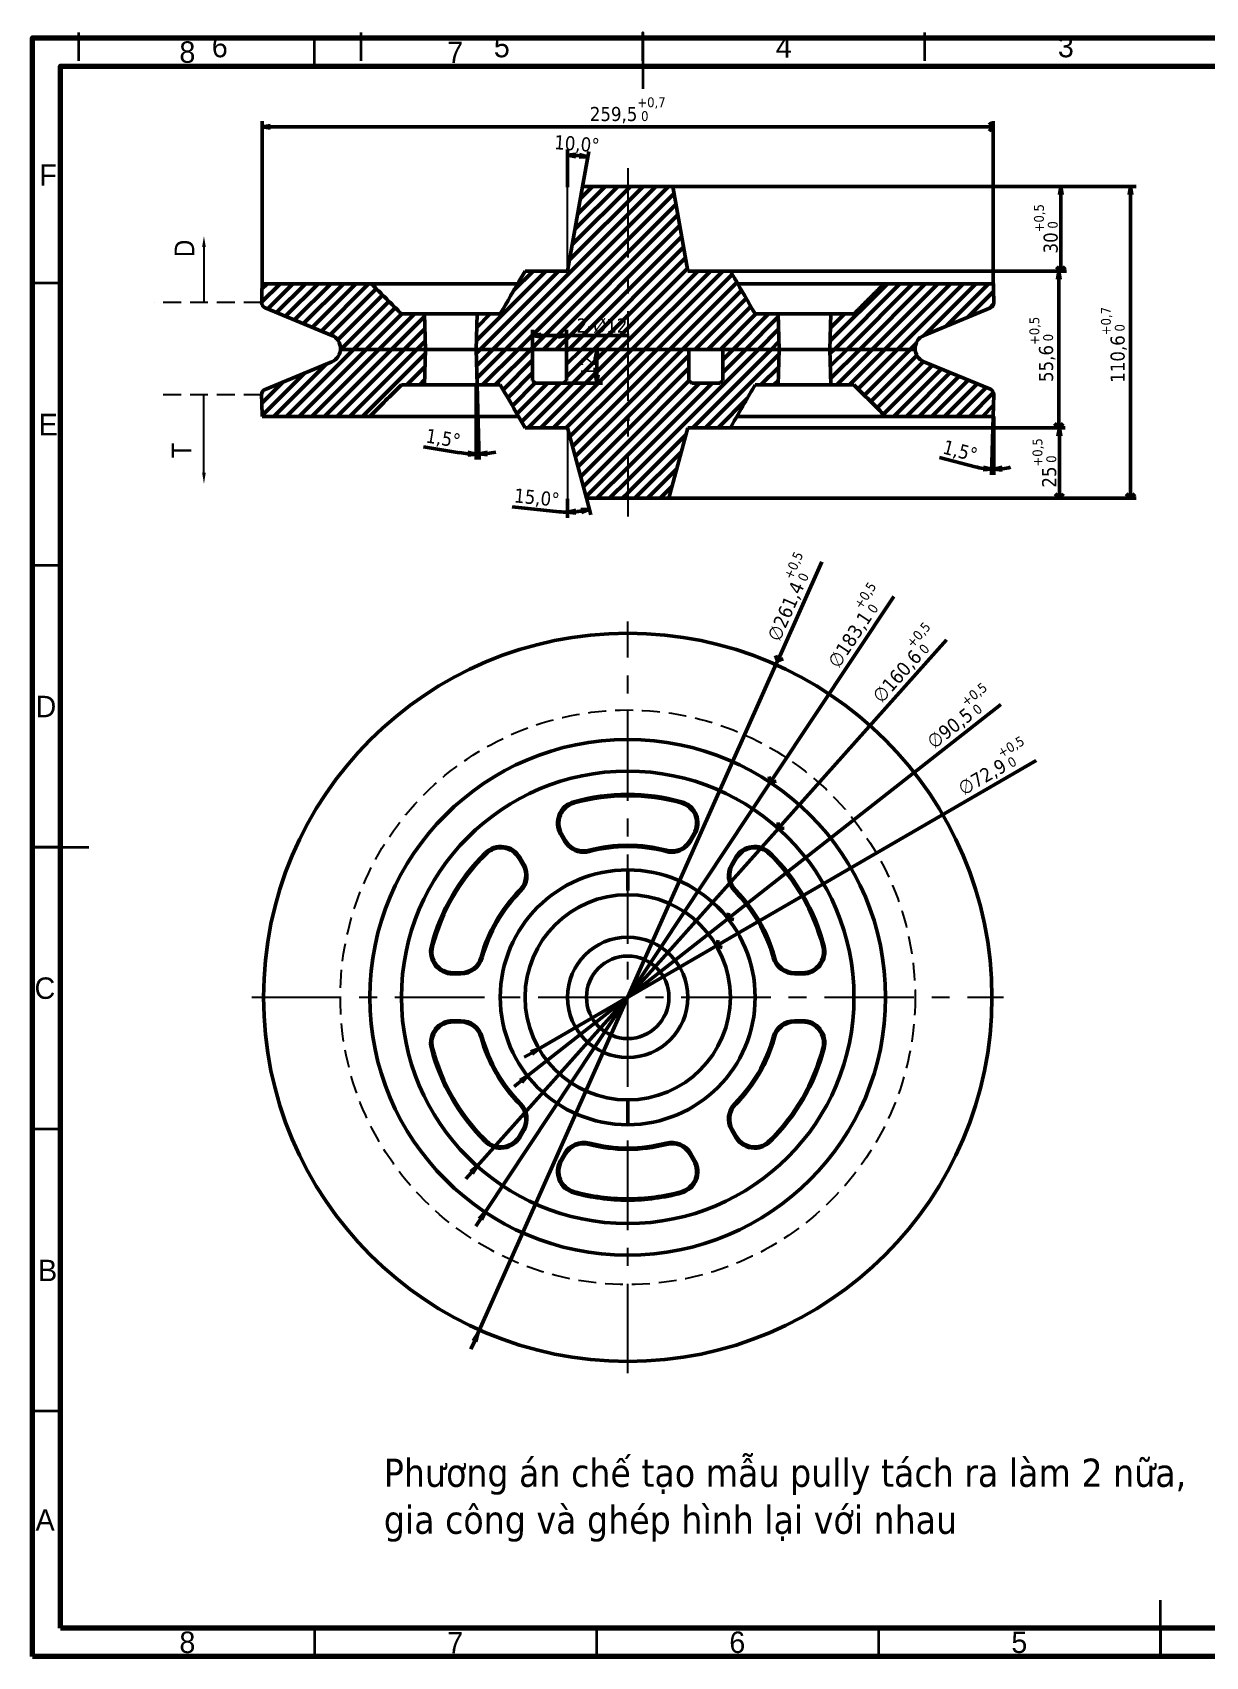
# Model space of a CAD drawing. Header units: millimetres. Extents: x 0 to 6592, y -2299 to 699.
# Drawn here: x 4524 to 4940, y -294 to 282 of the extents above; entities that cross this region are included whole.
import ezdxf
from ezdxf import colors
from ezdxf.entities.mleader import LeaderData, LeaderLine
from ezdxf.math import Vec2, Vec3

# ---------------------------------------------------------------- set-up
doc = ezdxf.new("R2010")
doc.units = ezdxf.units.MM
doc.linetypes.add('CENTER', pattern=[50.8, 31.75, -6.35, 6.35, -6.35])
doc.linetypes.add('HIDDEN', pattern=[9.525, 6.35, -3.175])
doc.layers.add('dldam', color=7, linetype='Continuous', lineweight=50)
doc.layers.add('dtam', color=92, linetype='CENTER', lineweight=25)
doc.styles.add('PDF Century Gothic', font='GOTHIC.TTF')
doc.styles.get("Standard").update_dxf_attribs({"font": 'tahoma.ttf'})
doc.dimstyles.new('TCVN', dxfattribs={"dimtxt": 5, "dimasz": 3, "dimexe": 2, "dimexo": 0, "dimtad": 1, "dimdec": 1, "dimtxsty": 'Standard', "dimblk": 'OPEN', "dimcen": 2.5, "dimclrd": 256, "dimclre": 256, "dimadec": 1, "dimazin": 0, "dimtfac": 1, "dimtdec": 1, "dimtmove": 0, "dimatfit": 3, "dimfxl": 1, "dimlwd": -1, "dimlwe": -1, "dimarcsym": 0})

# ---------------------------------------------------------------- blocks, each defined once
blk = doc.blocks.new('_Open')
at = {"color": 0, "linetype": 'ByBlock', "lineweight": -2}
for p, q in [((-1, 0.17), (0, 0)), ((-1, -0.17), (0, 0)), ((0, 0), (-1, 0))]:
    blk.add_line(p, q, dxfattribs=at)
blk = doc.blocks.new('_Open90')
at = {"color": 0, "linetype": 'ByBlock', "lineweight": -2}
for p, q in [((0, 0), (-1, 0)), ((-0.5, 0.5), (0, 0)), ((0, 0), (-0.5, -0.5))]:
    blk.add_line(p, q, dxfattribs=at)
blk = doc.blocks.new('*D37')
at = {"layer": 'Defpoints', "color": 0, "transparency": 16777216}
for p in [(4750.83, 227.64), (4771.21, 197.64), (4888.52, 197.64)]:
    blk.add_point(p, dxfattribs=at)
at = {"layer": 'dldam', "transparency": 16777216}
for p, q in [((4750.83, 227.64), (4890.52, 227.64)), ((4888.52, 224.64), (4888.52, 200.64)), ((4771.21, 197.64), (4890.52, 197.64))]:
    blk.add_line(p, q, dxfattribs=at)
at = {"layer": 'dldam', "transparency": 16777216, "xscale": 3, "yscale": 3, "zscale": 3}
for name, p, rotation in [('_Open', (4888.52, 227.64), 90), ('_Open90', (4888.52, 197.64), 270)]:
    blk.add_blockref(name, p, dxfattribs=dict(at, rotation=rotation))
at = {"layer": 'dldam', "color": 0, "transparency": 16777216, "insert": (4883.22, 212.64), "char_height": 5, "attachment_point": 5, "rotation": 90}
blk.add_mtext('30{\\H3.5;\\S+0,5^  0;}', dxfattribs=at)
blk = doc.blocks.new('*D38')
at = {"layer": 'Defpoints', "color": 0, "transparency": 16777216}
for p in [(4771.21, 197.64), (4771.21, 142), (4887.81, 142)]:
    blk.add_point(p, dxfattribs=at)
at = {"layer": 'dldam', "transparency": 16777216}
for p, q in [((4771.21, 197.64), (4889.81, 197.64)), ((4887.81, 194.64), (4887.81, 145)), ((4771.21, 142), (4889.81, 142))]:
    blk.add_line(p, q, dxfattribs=at)
at = {"layer": 'dldam', "transparency": 16777216, "xscale": 3, "yscale": 3, "zscale": 3}
for name, p, rotation in [('_Open', (4887.81, 197.64), 90), ('_Open90', (4887.81, 142), 270)]:
    blk.add_blockref(name, p, dxfattribs=dict(at, rotation=rotation))
at = {"layer": 'dldam', "color": 0, "transparency": 16777216, "insert": (4881.94, 169.82), "char_height": 5, "attachment_point": 5, "rotation": 90}
blk.add_mtext('55,6{\\H3.5;\\S+0,5^  0;}', dxfattribs=at)
blk = doc.blocks.new('*D39')
at = {"layer": 'Defpoints', "color": 0, "transparency": 16777216}
for p in [(4771.21, 142), (4749.42, 117), (4888, 117)]:
    blk.add_point(p, dxfattribs=at)
at = {"layer": 'dldam', "transparency": 16777216}
for p, q in [((4771.21, 142), (4890, 142)), ((4888, 139), (4888, 120)), ((4749.42, 117), (4890, 117))]:
    blk.add_line(p, q, dxfattribs=at)
at = {"layer": 'dldam', "transparency": 16777216, "xscale": 3, "yscale": 3, "zscale": 3}
for name, p, rotation in [('_Open', (4888, 142), 90), ('_Open90', (4888, 117), 270)]:
    blk.add_blockref(name, p, dxfattribs=dict(at, rotation=rotation))
at = {"layer": 'dldam', "color": 0, "transparency": 16777216, "insert": (4882.7, 129.5), "char_height": 5, "attachment_point": 5, "rotation": 90}
blk.add_mtext('25{\\H3.5;\\S+0,5^  0;}', dxfattribs=at)
blk = doc.blocks.new('*D40')
at = {"layer": 'Defpoints', "color": 0, "transparency": 16777216}
for p in [(4750.83, 227.64), (4749.42, 117), (4913.21, 117)]:
    blk.add_point(p, dxfattribs=at)
at = {"layer": 'dldam', "transparency": 16777216}
for p, q in [((4750.83, 227.64), (4915.21, 227.64)), ((4913.21, 224.64), (4913.21, 120)), ((4749.42, 117), (4915.21, 117))]:
    blk.add_line(p, q, dxfattribs=at)
at = {"layer": 'dldam', "transparency": 16777216, "xscale": 3, "yscale": 3, "zscale": 3}
for name, p, rotation in [('_Open', (4913.21, 227.64), 90), ('_Open90', (4913.21, 117), 270)]:
    blk.add_blockref(name, p, dxfattribs=dict(at, rotation=rotation))
at = {"layer": 'dldam', "color": 0, "transparency": 16777216, "insert": (4907.34, 171.42), "char_height": 5, "attachment_point": 5, "rotation": 90}
blk.add_mtext('110,6{\\H3.5;\\S+0,7^  0;}', dxfattribs=at)
blk = doc.blocks.new('*D41')
at = {"layer": 'Defpoints', "color": 0, "transparency": 16777216}
for p in [(4864.51, 248.82), (4605.05, 193.63), (4864.51, 193.63)]:
    blk.add_point(p, dxfattribs=at)
at = {"layer": 'dldam', "transparency": 16777216}
for p, q in [((4605.05, 193.63), (4605.05, 250.82)), ((4608.05, 248.82), (4861.51, 248.82)), ((4864.51, 193.63), (4864.51, 250.82))]:
    blk.add_line(p, q, dxfattribs=at)
at = {"layer": 'dldam', "transparency": 16777216, "xscale": 3, "yscale": 3, "zscale": 3, "rotation": 180}
blk.add_blockref('_Open', (4605.05, 248.82), dxfattribs=at)
at = {"layer": 'dldam', "transparency": 16777216, "xscale": 3, "yscale": 3, "zscale": 3}
blk.add_blockref('_Open90', (4864.51, 248.82), dxfattribs=at)
at = {"layer": 'dldam', "color": 0, "transparency": 16777216, "insert": (4734.78, 254.69), "char_height": 5, "attachment_point": 5}
blk.add_mtext('259,5{\\H3.5;\\S+0,7^  0;}', dxfattribs=at)
blk = doc.blocks.new('*D42')
at = {"layer": 'Defpoints', "color": 0, "transparency": 16777216}
for p in [(4718.21, 238.48), (4713.44, 227.41), (4718.73, 227.64), (4713.44, 197.64), (4713.44, 197.64)]:
    blk.add_point(p, dxfattribs=at)
at = {"layer": 'dldam', "transparency": 16777216}
for p, q in [((4713.44, 227.41), (4713.44, 240.76)), ((4718.73, 227.64), (4720.93, 240.1))]:
    blk.add_line(p, q, dxfattribs=at)
blk.add_arc((4713.44, 197.64), 41.11, 84.18163, 85.81837, dxfattribs=at)
at = {"layer": 'dldam', "transparency": 16777216, "xscale": 3, "yscale": 3, "zscale": 3}
for p, rotation in [((4713.44, 238.76), 177.9091826641947), ((4720.58, 238.13), 352.0908173358047)]:
    blk.add_blockref('_Open', p, dxfattribs=dict(at, rotation=rotation))
at = {"layer": 'dldam', "color": 0, "transparency": 16777216, "insert": (4716.73, 242.43), "char_height": 5, "attachment_point": 5, "rotation": 355.79263}
blk.add_mtext('10,0°', dxfattribs=at)
blk = doc.blocks.new('*D43')
at = {"layer": 'Defpoints', "color": 0, "transparency": 16777216}
for p in [(4713.44, 142), (4713.44, 142), (4713.44, 116.79), (4720.14, 117), (4718.64, 112.51)]:
    blk.add_point(p, dxfattribs=at)
at = {"layer": 'dldam', "transparency": 16777216}
for p, q in [((4713.44, 116.79), (4713.44, 110.05)), ((4720.14, 117), (4721.71, 111.14)), ((4710.44, 112.2), (4693.79, 113.88))]:
    blk.add_line(p, q, dxfattribs=at)
for start, end in [(264.25815, 270), (275.74185, 279.25815)]:
    blk.add_arc((4713.44, 142), 29.95, start, end, dxfattribs=at)
at = {"layer": 'dldam', "transparency": 16777216, "xscale": 3, "yscale": 3, "zscale": 3}
for p, rotation in [((4713.44, 112.05), 182.8709255388846), ((4721.19, 113.07), 12.12907446111792)]:
    blk.add_blockref('_Open', p, dxfattribs=dict(at, rotation=rotation))
at = {"layer": 'dldam', "color": 0, "transparency": 16777216, "insert": (4702.5, 116.82), "char_height": 5, "attachment_point": 5, "rotation": 354.25815}
blk.add_mtext('15,0°', dxfattribs=at)
blk = doc.blocks.new('*D45')
at = {"layer": 'Defpoints', "color": 0, "transparency": 16777216}
for p in [(4787.98, 59.2), (4681.58, -179.6)]:
    blk.add_point(p, dxfattribs=at)
at = {"layer": 'dldam', "transparency": 16777216}
for p, q in [((4803.68, 94.44), (4789.2, 61.94)), ((4681.58, -179.6), (4787.98, 59.2)), ((4680.36, -182.34), (4679.14, -185.08))]:
    blk.add_line(p, q, dxfattribs=at)
at = {"layer": 'dldam', "transparency": 16777216, "xscale": 3, "yscale": 3, "zscale": 3}
for name, p, rotation in [('_Open90', (4787.98, 59.2), 245.9843750579127), ('_Open', (4681.58, -179.6), 65.98437505791271)]:
    blk.add_blockref(name, p, dxfattribs=dict(at, rotation=rotation))
at = {"layer": 'dldam', "color": 0, "transparency": 16777216, "insert": (4791.69, 81.95), "char_height": 5, "attachment_point": 5, "rotation": 65.98438}
blk.add_mtext('∅261,4{\\H3.5;\\S+0,5^  0;}', dxfattribs=at)
blk = doc.blocks.new('*D46')
at = {"layer": 'Defpoints', "color": 0, "transparency": 16777216}
for p in [(4785.38, 16.07), (4684.17, -136.47)]:
    blk.add_point(p, dxfattribs=at)
at = {"layer": 'dldam', "transparency": 16777216}
for p, q in [((4829.18, 82.08), (4787.04, 18.57)), ((4684.17, -136.47), (4785.38, 16.07)), ((4682.52, -138.97), (4680.86, -141.47))]:
    blk.add_line(p, q, dxfattribs=at)
at = {"layer": 'dldam', "transparency": 16777216, "xscale": 3, "yscale": 3, "zscale": 3}
for name, p, rotation in [('_Open90', (4785.38, 16.07), 236.4369924908272), ('_Open', (4684.17, -136.47), 56.43699249082714)]:
    blk.add_blockref(name, p, dxfattribs=dict(at, rotation=rotation))
at = {"layer": 'dldam', "color": 0, "transparency": 16777216, "insert": (4815.28, 71.75), "char_height": 5, "attachment_point": 5, "rotation": 56.43699}
blk.add_mtext('∅183,1{\\H3.5;\\S+0,5^  0;}', dxfattribs=at)
blk = doc.blocks.new('*D47')
at = {"layer": 'Defpoints', "color": 0, "transparency": 16777216}
for p in [(4788.24, -0.27), (4681.31, -120.13)]:
    blk.add_point(p, dxfattribs=at)
at = {"layer": 'dldam', "transparency": 16777216}
for p, q in [((4847.95, 66.66), (4790.24, 1.97)), ((4681.31, -120.13), (4788.24, -0.27)), ((4679.32, -122.37), (4677.32, -124.61))]:
    blk.add_line(p, q, dxfattribs=at)
at = {"layer": 'dldam', "transparency": 16777216, "xscale": 3, "yscale": 3, "zscale": 3}
for name, p, rotation in [('_Open90', (4788.24, -0.27), 228.263245406564), ('_Open', (4681.31, -120.13), 48.26324540656407)]:
    blk.add_blockref(name, p, dxfattribs=dict(at, rotation=rotation))
at = {"layer": 'dldam', "color": 0, "lineweight": 50, "transparency": 16777216, "insert": (4832.72, 58.41), "char_height": 5, "attachment_point": 5, "rotation": 48.26325}
blk.add_mtext('∅160,6{\\H3.5;\\S+0,5^  0;}', dxfattribs=at)
blk = doc.blocks.new('*D48')
at = {"layer": 'Defpoints', "color": 0, "transparency": 16777216}
for p in [(4770.35, -32.28), (4699.2, -88.13)]:
    blk.add_point(p, dxfattribs=at)
at = {"layer": 'dldam', "transparency": 16777216}
for p, q in [((4867.25, 43.78), (4772.71, -30.42)), ((4699.2, -88.13), (4770.35, -32.28)), ((4696.84, -89.98), (4694.48, -91.83))]:
    blk.add_line(p, q, dxfattribs=at)
at = {"layer": 'dldam', "transparency": 16777216, "xscale": 3, "yscale": 3, "zscale": 3}
for name, p, rotation in [('_Open90', (4770.35, -32.28), 218.1294205426729), ('_Open', (4699.2, -88.13), 38.12942054267283)]:
    blk.add_blockref(name, p, dxfattribs=dict(at, rotation=rotation))
at = {"layer": 'dldam', "color": 0, "transparency": 16777216, "insert": (4852.28, 39.5), "char_height": 5, "attachment_point": 5, "rotation": 38.12942}
blk.add_mtext('∅90,5{\\H3.5;\\S+0,5^  0;}', dxfattribs=at)
blk = doc.blocks.new('*D49')
at = {"layer": 'Defpoints', "color": 0, "transparency": 16777216}
for p in [(4766.29, -41.92), (4703.26, -78.48)]:
    blk.add_point(p, dxfattribs=at)
at = {"layer": 'dldam', "transparency": 16777216}
for p, q in [((4879.71, 23.86), (4768.89, -40.42)), ((4703.26, -78.48), (4766.29, -41.92)), ((4700.67, -79.98), (4698.07, -81.49))]:
    blk.add_line(p, q, dxfattribs=at)
at = {"layer": 'dldam', "transparency": 16777216, "xscale": 3, "yscale": 3, "zscale": 3}
for name, p, rotation in [('_Open90', (4766.29, -41.92), 210.1137476069107), ('_Open', (4703.26, -78.48), 30.11374760691077)]:
    blk.add_blockref(name, p, dxfattribs=dict(at, rotation=rotation))
at = {"layer": 'dldam', "color": 0, "transparency": 16777216, "insert": (4864.29, 21.71), "char_height": 5, "attachment_point": 5, "rotation": 30.11375}
blk.add_mtext('∅72,9{\\H3.5;\\S+0,5^  0;}', dxfattribs=at)
blk = doc.blocks.new('*D74')
at = {"layer": 'Defpoints', "color": 0, "transparency": 16777216}
for p in [(4864.73, 153.77), (4864.73, 153.77), (4864.51, 146.02), (4864.73, 146.02), (4864.48, 127.3)]:
    blk.add_point(p, dxfattribs=at)
at = {"layer": 'dldam', "transparency": 16777216}
for p, q in [((4864.51, 146.02), (4863.93, 125.31)), ((4864.73, 146.02), (4864.73, 125.29)), ((4858.05, 128.15), (4845.49, 131.42))]:
    blk.add_line(p, q, dxfattribs=at)
for start, end in [(255.39023, 268.40411), (255.41122, 261.90767), (268.40411, 270), (276.49644, 282.99289)]:
    blk.add_arc((4864.73, 153.77), 26.47, start, end, dxfattribs=at)
at = {"layer": 'dldam', "transparency": 16777216, "xscale": 3, "yscale": 3, "zscale": 3}
for p, rotation in [((4863.99, 127.3), 355.155889976479), ((4864.73, 127.29), 183.2482218150653)]:
    blk.add_blockref('_Open', p, dxfattribs=dict(at, rotation=rotation))
at = {"layer": 'dldam', "color": 0, "transparency": 16777216, "insert": (4852.72, 133.42), "char_height": 5, "attachment_point": 5, "rotation": 345.39023}
blk.add_mtext('1,5%%D', dxfattribs=at)
blk = doc.blocks.new('*D76')
at = {"layer": 'Defpoints', "color": 0, "transparency": 16777216}
for p in [(4713.04, 174.71), (4701.04, 169.82), (4713.04, 169.82)]:
    blk.add_point(p, dxfattribs=at)
at = {"layer": 'dldam', "transparency": 16777216}
for p, q in [((4701.04, 169.82), (4701.04, 176.71)), ((4704.04, 174.71), (4710.04, 174.71)), ((4713.04, 169.82), (4713.04, 176.71)), ((4713.04, 174.71), (4735.25, 174.71))]:
    blk.add_line(p, q, dxfattribs=at)
at = {"layer": 'dldam', "transparency": 16777216, "xscale": 3, "yscale": 3, "zscale": 3, "rotation": 180}
blk.add_blockref('_Open', (4701.04, 174.71), dxfattribs=at)
at = {"layer": 'dldam', "transparency": 16777216, "xscale": 3, "yscale": 3, "zscale": 3}
blk.add_blockref('_Open', (4713.04, 174.71), dxfattribs=at)
at = {"layer": 'dldam', "color": 0, "transparency": 16777216, "insert": (4725.65, 178.19), "char_height": 5, "attachment_point": 5}
blk.add_mtext('2-%%C12', dxfattribs=at)
blk = doc.blocks.new('*D77')
at = {"layer": 'Defpoints', "color": 0, "transparency": 16777216}
for p in [(4713.04, 169.82), (4712.04, 157.82), (4723.83, 157.82)]:
    blk.add_point(p, dxfattribs=at)
at = {"layer": 'dldam', "transparency": 16777216}
for p, q in [((4713.04, 169.82), (4725.83, 169.82)), ((4723.83, 166.82), (4723.83, 160.82)), ((4712.04, 157.82), (4725.83, 157.82))]:
    blk.add_line(p, q, dxfattribs=at)
at = {"layer": 'dldam', "transparency": 16777216, "xscale": 3, "yscale": 3, "zscale": 3}
for p, rotation in [((4723.83, 169.82), 90), ((4723.83, 157.82), 270)]:
    blk.add_blockref('_Open', p, dxfattribs=dict(at, rotation=rotation))
at = {"layer": 'dldam', "color": 0, "transparency": 16777216, "insert": (4720.65, 163.82), "char_height": 5, "attachment_point": 5, "rotation": 90}
blk.add_mtext('12', dxfattribs=at)
blk = doc.blocks.new('*D78')
at = {"layer": 'Defpoints', "color": 0, "transparency": 16777216}
for p in [(4681.03, 169.82), (4681.03, 169.82), (4681.03, 157.23), (4681.36, 157.23), (4681.68, 132.67)]:
    blk.add_point(p, dxfattribs=at)
at = {"layer": 'dldam', "transparency": 16777216}
for p, q in [((4681.03, 157.23), (4681.03, 130.67)), ((4681.36, 157.23), (4682.05, 130.68)), ((4675.05, 133.15), (4662.24, 135.24))]:
    blk.add_line(p, q, dxfattribs=at)
for start, end in [(260.7369, 270), (260.74447, 265.37223), (270, 271.5), (276.12777, 280.75553)]:
    blk.add_arc((4681.03, 169.82), 37.15, start, end, dxfattribs=at)
at = {"layer": 'dldam', "transparency": 16777216, "xscale": 3, "yscale": 3, "zscale": 3}
for p, rotation in [((4681.03, 132.67), 357.6861174835363), ((4682, 132.68), 183.8138825164661)]:
    blk.add_blockref('_Open', p, dxfattribs=dict(at, rotation=rotation))
at = {"layer": 'dldam', "color": 0, "transparency": 16777216, "insert": (4669.25, 137.9), "char_height": 5, "attachment_point": 5, "rotation": 350.7369}
blk.add_mtext('1,5°', dxfattribs=at)

msp = doc.modelspace()

# ---------------------------------------------------------------- hatches: boundary and pattern name
at = {"layer": 'dldam'}
h = msp.add_hatch(dxfattribs=at)
h.set_pattern_fill('ANSI31', color=256)
edge = h.paths.add_edge_path()
edge.add_line((4734.78, 227.64), (4718.73, 227.64))
edge.add_line((4718.73, 227.64), (4713.44, 197.64))
edge.add_line((4713.44, 197.64), (4698.35, 197.64))
edge.add_line((4698.35, 197.64), (4696.03, 193.63))
edge.add_spline(control_points=[(4696.9, 195.14), (4696.51, 194.46), (4696.12, 193.79), (4695.73, 193.11)], knot_values=[0.840464, 0.840464, 0.840464, 0.840464, 1, 1, 1, 1], degree=3, periodic=0)
edge.add_spline(control_points=[(4695.73, 193.11), (4693.67, 189.54), (4691.61, 185.98), (4689.55, 182.41)], knot_values=[0, 0, 0, 0, 0.840464, 0.840464, 0.840464, 0.840464], degree=3, periodic=0)
edge.add_line((4689.55, 182.41), (4681.36, 182.41))
edge.add_line((4681.36, 182.41), (4681.03, 169.82))
edge.add_line((4681.03, 169.82), (4734.78, 169.82))
edge.add_line((4734.78, 169.82), (4734.78, 227.64))
edge = h.paths.add_edge_path()
edge.add_line((4771.21, 197.64), (4756.12, 197.64))
edge.add_line((4756.12, 197.64), (4750.83, 227.64))
edge.add_line((4750.83, 227.64), (4734.78, 227.64))
edge.add_line((4734.78, 227.64), (4734.78, 169.82))
edge.add_line((4734.78, 169.82), (4788.53, 169.82))
edge.add_line((4788.53, 169.82), (4788.2, 182.41))
edge.add_line((4788.2, 182.41), (4780.01, 182.41))
edge.add_spline(control_points=[(4780.01, 182.41), (4777.95, 185.98), (4775.89, 189.54), (4773.83, 193.11)], knot_values=[0.159536, 0.159536, 0.159536, 0.159536, 1, 1, 1, 1], degree=3, periodic=0)
edge.add_spline(control_points=[(4773.83, 193.11), (4773.43, 193.79), (4773.04, 194.46), (4772.65, 195.14)], knot_values=[0, 0, 0, 0, 0.159536, 0.159536, 0.159536, 0.159536], degree=3, periodic=0)
edge.add_line((4772.65, 195.14), (4771.21, 197.64))
h.paths.add_polyline_path([(4715.05, 173.06), (4736.18, 173.06), (4736.18, 183.86), (4715.05, 183.86)], flags=9)
h = msp.add_hatch(dxfattribs=at)
h.set_pattern_fill('ANSI31', color=256)
edge = h.paths.add_edge_path()
edge.add_line((4662.99, 169.82), (4662.66, 182.41))
edge.add_line((4662.66, 182.41), (4654.47, 182.41))
edge.add_spline(control_points=[(4654.47, 182.41), (4650.9, 185.98), (4647.33, 189.54), (4643.76, 193.11)], knot_values=[0.046049, 0.046049, 0.046049, 0.046049, 1, 1, 1, 1], degree=3, periodic=0)
edge.add_line((4643.76, 193.11), (4605.02, 193.11))
edge.add_spline(control_points=[(4605.02, 193.11), (4604.96, 190.91), (4604.91, 188.71), (4604.85, 186.51)], knot_values=[0.804437, 0.804437, 0.804437, 0.804437, 0.985803, 0.985803, 0.985803, 0.985803], degree=3, periodic=0)
edge.add_arc((4606.85, 186.46), 2, 178.5, 247.47177)
edge.add_line((4606.08, 184.61), (4629.74, 174.8))
edge.add_arc((4627.83, 170.12), 5.05, -3.43299, 67.74005, ccw=False)
edge.add_line((4632.87, 169.82), (4662.99, 169.82))
edge = h.paths.add_edge_path()
edge.add_arc((4627.83, 170.12), 5.05, 292.79652, 356.56701, ccw=False)
edge.add_line((4629.78, 165.47), (4606.06, 155.63))
edge.add_arc((4606.83, 153.78), 2, 112.52823, 181.5)
edge.add_spline(control_points=[(4604.83, 153.73), (4604.9, 151.16), (4604.97, 148.59), (4605.03, 146.02)], knot_values=[0.787996, 0.787996, 0.787996, 0.787996, 1, 1, 1, 1], degree=3, periodic=0)
edge.add_line((4605.03, 146.04), (4643.27, 146.04))
edge.add_spline(control_points=[(4643.27, 146.04), (4647, 149.77), (4650.73, 153.5), (4654.47, 157.23)], knot_values=[0, 0, 0, 0, 0.998056, 0.998056, 0.998056, 0.998056], degree=3, periodic=0)
edge.add_line((4654.47, 157.23), (4662.66, 157.23))
edge.add_line((4662.66, 157.23), (4662.99, 169.82))
edge.add_line((4662.99, 169.82), (4632.87, 169.82))
h = msp.add_hatch(dxfattribs=at)
h.set_pattern_fill('ANSI31', color=256)
edge = h.paths.add_edge_path()
edge.add_arc((4862.71, 186.42), 2, 292.52823, 361.50001)
edge.add_spline(control_points=[(4864.71, 186.47), (4864.65, 188.86), (4864.59, 191.24), (4864.52, 193.63)], knot_values=[0, 0, 0, 0, 0.196569, 0.196569, 0.196569, 0.196569], degree=3, periodic=0)
edge.add_line((4864.54, 193.11), (4825.79, 193.11))
edge.add_spline(control_points=[(4825.79, 193.11), (4822.22, 189.54), (4818.66, 185.98), (4815.09, 182.41)], knot_values=[0, 0, 0, 0, 0.953951, 0.953951, 0.953951, 0.953951], degree=3, periodic=0)
edge.add_line((4815.09, 182.41), (4806.9, 182.41))
edge.add_line((4806.9, 182.41), (4806.57, 169.82))
edge.add_line((4806.57, 169.82), (4836.79, 169.82))
edge.add_arc((4841.83, 170.12), 5.05, 112.72273, 183.43062, ccw=False)
edge.add_line((4839.88, 174.79), (4863.48, 184.57))
h = msp.add_hatch(dxfattribs=at)
h.set_pattern_fill('ANSI31', color=256)
edge = h.paths.add_edge_path()
edge.add_line((4734.78, 169.82), (4713.04, 169.82))
edge.add_line((4713.04, 169.82), (4713.04, 158.82))
edge.add_line((4713.04, 158.82), (4712.04, 157.82))
edge.add_line((4712.04, 157.82), (4702.04, 157.82))
edge.add_line((4702.04, 157.82), (4701.04, 158.82))
edge.add_line((4701.04, 158.82), (4701.04, 169.82))
edge.add_line((4701.04, 169.82), (4681.03, 169.82))
edge.add_line((4681.03, 169.82), (4681.36, 157.23))
edge.add_line((4681.36, 157.23), (4689.55, 157.23))
edge.add_spline(control_points=[(4689.55, 157.23), (4691.71, 153.5), (4693.86, 149.77), (4696.02, 146.03)], knot_values=[0.12027, 0.12027, 0.12027, 0.12027, 1, 1, 1, 1], degree=3, periodic=0)
edge.add_line((4696.02, 146.03), (4698.35, 142))
edge.add_line((4698.35, 142), (4713.44, 142))
edge.add_line((4713.44, 142), (4720.14, 117))
edge.add_line((4720.14, 117), (4734.78, 117))
edge.add_line((4734.78, 117), (4734.78, 169.82))
h.paths.add_polyline_path([(4725.87, 158.59), (4725.87, 168.6), (4715.07, 168.6), (4715.07, 158.59)], flags=24)
h = msp.add_hatch(dxfattribs=at)
h.set_pattern_fill('ANSI31', color=256)
edge = h.paths.add_edge_path()
edge.add_spline(control_points=[(4773.53, 146.02), (4776.16, 150.57), (4778.08, 153.9), (4780.01, 157.23)], knot_values=[0.214731, 0.214731, 0.214731, 0.214731, 1, 1, 1, 1], degree=3, periodic=0)
edge.add_line((4780.01, 157.23), (4788.2, 157.23))
edge.add_line((4788.2, 157.23), (4788.53, 169.82))
edge.add_line((4788.53, 169.82), (4768.51, 169.82))
edge.add_line((4768.51, 169.82), (4768.51, 158.82))
edge.add_line((4768.51, 158.82), (4767.51, 157.82))
edge.add_line((4767.51, 157.82), (4757.51, 157.82))
edge.add_line((4757.51, 157.82), (4756.51, 158.82))
edge.add_line((4756.51, 158.82), (4756.51, 169.82))
edge.add_line((4756.51, 169.82), (4734.78, 169.82))
edge.add_line((4734.78, 169.82), (4734.78, 117))
edge.add_line((4734.78, 117), (4749.42, 117))
edge.add_line((4749.42, 117), (4756.12, 142))
edge.add_line((4756.12, 142), (4771.21, 142))
edge.add_spline(control_points=[(4771.21, 142), (4772.05, 143.45), (4772.82, 144.78), (4773.53, 146.02)], knot_values=[0, 0, 0, 0, 0.214731, 0.214731, 0.214731, 0.214731], degree=3, periodic=0)
h = msp.add_hatch(dxfattribs=at)
h.set_pattern_fill('ANSI31', color=256)
edge = h.paths.add_edge_path()
edge.add_arc((4841.83, 170.12), 5.05, 183.43062, 247.66627, ccw=False)
edge.add_line((4836.79, 169.82), (4806.57, 169.82))
edge.add_line((4806.57, 169.82), (4806.9, 157.23))
edge.add_line((4806.9, 157.23), (4815.09, 157.23))
edge.add_spline(control_points=[(4815.09, 157.23), (4818.83, 153.5), (4822.57, 149.76), (4826.31, 146.02)], knot_values=[0, 0, 0, 0, 0.999664, 0.999664, 0.999664, 0.999664], degree=3, periodic=0)
edge.add_line((4826.31, 146.02), (4864.51, 146.02))
edge.add_line((4864.51, 146.02), (4864.73, 153.77))
edge.add_arc((4862.73, 153.82), 2, 358.49999, 427.47177)
edge.add_line((4863.49, 155.67), (4839.91, 165.45))

# ---------------------------------------------------------------- linework, layer by layer
at = {"layer": 'dldam', "lineweight": 50}
for p, q in [((4718.73, 227.64), (4713.44, 197.64)), ((4718.73, 227.64), (4734.78, 227.64)), ((4734.78, 227.64), (4750.83, 227.64)), ((4756.12, 197.64), (4750.83, 227.64)), ((4698.35, 197.64), (4696.03, 193.63)), ((4713.44, 197.64), (4698.35, 197.64)), ((4771.21, 197.64), (4756.12, 197.64)), ((4773.53, 193.63), (4771.21, 197.64)), ((4605.02, 193.11), (4695.73, 193.11)), ((4864.54, 193.11), (4773.83, 193.11)), ((4629.73, 174.8), (4606.08, 184.61)), ((4654.47, 182.41), (4663.21, 182.41)), ((4663.21, 182.41), (4681.36, 182.41)), ((4681.36, 182.41), (4689.55, 182.41)), ((4632.87, 169.82), (4662.99, 169.82)), ((4681.03, 169.82), (4756.51, 169.82)), ((4701.04, 169.82), (4701.04, 158.82)), ((4713.04, 169.82), (4713.04, 158.82)), ((4756.51, 169.82), (4756.51, 158.82)), ((4768.51, 169.82), (4768.51, 158.82)), ((4768.51, 169.82), (4836.79, 169.82)), ((4606.06, 155.63), (4629.73, 165.45)), ((4702.04, 157.82), (4701.04, 158.82)), ((4702.04, 157.82), (4712.04, 157.82)), ((4712.04, 157.82), (4713.04, 158.82)), ((4757.51, 157.82), (4756.51, 158.82)), ((4767.51, 157.82), (4757.51, 157.82)), ((4767.51, 157.82), (4768.51, 158.82)), ((4864.51, 146.02), (4864.73, 153.77)), ((4605.05, 146.04), (4696.02, 146.03)), ((4734.78, 144.5), (4734.78, 146.02)), ((4773.53, 146.02), (4864.51, 146.02)), ((4698.35, 142), (4713.44, 142)), ((4713.44, 142), (4720.14, 117)), ((4749.42, 117), (4756.12, 142)), ((4756.12, 142), (4771.21, 142)), ((4749.42, 117), (4720.14, 117)), ((4715.76, 8.8), (4715.64, 9.22)), ((4753.91, 9.22), (4753.79, 8.8)), ((4710.93, -2.28), (4711.31, -2.06)), ((4710.93, -2.28), (4712.36, -4.76)), ((4712.74, -4.54), (4711.31, -2.06)), ((4712.74, -4.54), (4712.36, -4.76)), ((4758.25, -2.06), (4756.82, -4.54)), ((4757.2, -4.76), (4756.82, -4.54)), ((4757.2, -4.76), (4758.63, -2.28)), ((4758.25, -2.06), (4758.63, -2.28)), ((4684.22, -8.92), (4684.53, -9.23)), ((4696.17, -10.81), (4696.55, -10.59)), ((4696.17, -10.81), (4697.6, -13.28)), ((4697.98, -13.06), (4696.55, -10.59)), ((4719.16, -8.69), (4719.16, -8.25)), ((4721.16, -8.43), (4721.05, -8.01)), ((4748.51, -8.01), (4748.39, -8.43)), ((4750.39, -8.69), (4750.39, -8.25)), ((4773.01, -10.59), (4771.58, -13.06)), ((4771.96, -13.28), (4773.39, -10.81)), ((4773.01, -10.59), (4773.39, -10.81)), ((4785.02, -9.23), (4785.33, -8.92)), ((4697.98, -13.06), (4697.6, -13.28)), ((4734.78, -22.33), (4734.78, -14.97)), ((4771.96, -13.28), (4771.58, -13.06)), ((4696.44, -22.21), (4696.75, -22.52)), ((4772.8, -22.52), (4773.11, -22.21)), ((4665.52, -42.17), (4665.09, -42.06)), ((4683.14, -46.11), (4682.71, -45.99)), ((4786.84, -45.99), (4786.42, -46.11)), ((4804.46, -42.06), (4804.04, -42.17)), ((4675.56, -51.46), (4672.69, -51.46)), ((4672.69, -51.9), (4672.69, -51.46)), ((4675.56, -51.46), (4675.56, -51.9)), ((4796.86, -51.46), (4794, -51.46)), ((4794, -51.9), (4794, -51.46)), ((4796.86, -51.46), (4796.86, -51.9)), ((4672.69, -51.9), (4675.56, -51.9)), ((4794, -51.9), (4796.86, -51.9)), ((4675.56, -68.5), (4672.69, -68.5)), ((4672.69, -68.94), (4672.69, -68.5)), ((4672.69, -68.94), (4675.56, -68.94)), ((4675.56, -68.5), (4675.56, -68.94)), ((4796.86, -68.5), (4794, -68.5)), ((4794, -68.94), (4794, -68.5)), ((4794, -68.94), (4796.86, -68.94)), ((4796.86, -68.5), (4796.86, -68.94)), ((4682.71, -74.41), (4683.14, -74.29)), ((4786.42, -74.29), (4786.84, -74.41)), ((4665.09, -78.34), (4665.52, -78.23)), ((4804.04, -78.23), (4804.46, -78.34)), ((4696.75, -97.88), (4696.44, -98.19)), ((4734.78, -105.43), (4734.78, -96.63)), ((4773.11, -98.19), (4772.8, -97.88)), ((4697.6, -107.12), (4696.17, -109.6)), ((4696.55, -109.82), (4697.98, -107.34)), ((4697.6, -107.12), (4697.98, -107.34)), ((4771.58, -107.34), (4771.96, -107.12)), ((4771.58, -107.34), (4773.01, -109.82)), ((4773.39, -109.6), (4771.96, -107.12)), ((4684.53, -111.17), (4684.22, -111.48)), ((4689.74, -113.74), (4689.74, -113.3)), ((4696.55, -109.82), (4696.17, -109.6)), ((4721.05, -112.39), (4721.16, -111.97)), ((4734.78, -114.17), (4734.78, -113.73)), ((4748.39, -111.97), (4748.51, -112.39)), ((4773.39, -109.6), (4773.01, -109.82)), ((4779.81, -113.74), (4779.81, -113.3)), ((4785.33, -111.48), (4785.02, -111.17)), ((4712.36, -115.64), (4710.93, -118.12)), ((4711.31, -118.34), (4710.93, -118.12)), ((4711.31, -118.34), (4712.74, -115.86)), ((4712.36, -115.64), (4712.74, -115.86)), ((4756.82, -115.86), (4757.2, -115.64)), ((4756.82, -115.86), (4758.25, -118.34)), ((4758.63, -118.12), (4757.2, -115.64)), ((4758.63, -118.12), (4758.25, -118.34)), ((4715.64, -129.62), (4715.76, -129.2)), ((4734.78, -132.21), (4734.78, -131.77)), ((4753.79, -129.2), (4753.91, -129.62))]:
    msp.add_line(p, q, dxfattribs=at)
at = {"layer": 'dldam', "lineweight": 25}
for p, q in [((4713.44, 197.64), (4713.44, 227.41)), ((4681.03, 169.82), (4681.36, 157.23)), ((4681.03, 169.82), (4681.03, 157.23)), ((4864.73, 153.77), (4864.73, 146.02)), ((4713.44, 142), (4713.44, 116.79))]:
    msp.add_line(p, q, dxfattribs=at)
at = {"layer": 'dldam', "linetype": 'HIDDEN', "lineweight": 25}
for p, q in [((4604.85, 186.46), (4566.7, 186.46)), ((4604.83, 153.73), (4567.99, 153.73))]:
    msp.add_line(p, q, dxfattribs=at)
at = {"layer": 'dldam', "color": 7, "lineweight": 50}
for p, q in [((4863.48, 184.57), (4839.91, 174.8)), ((4839.91, 165.45), (4863.49, 155.67))]:
    msp.add_line(p, q, dxfattribs=at)
at = {"layer": 'dldam'}
for p, q in [((4662.99, 169.82), (4662.66, 182.41)), ((4681.03, 169.82), (4681.36, 182.41)), ((4780.01, 182.41), (4815.09, 182.41)), ((4788.53, 169.82), (4788.2, 182.41)), ((4806.57, 169.82), (4806.9, 182.41)), ((4662.99, 169.82), (4662.66, 157.23)), ((4662.99, 169.82), (4681.03, 169.82)), ((4681.36, 157.23), (4681.03, 169.82)), ((4756.51, 169.82), (4768.51, 169.82)), ((4788.53, 169.82), (4788.2, 157.23)), ((4806.57, 169.82), (4806.9, 157.23)), ((4654.47, 157.23), (4662.66, 157.23)), ((4662.66, 157.23), (4681.36, 157.23)), ((4681.36, 157.23), (4689.55, 157.23)), ((4780.01, 157.23), (4815.09, 157.23)), ((4698.35, 142), (4696.02, 146.03))]:
    msp.add_line(p, q, dxfattribs=at)
at = {"layer": 'dldam', "color": 9, "lineweight": 70, "true_color": 0xc0c0c0}
for points in [[(4523.52, -294.22), (4523.52, 280.36), (5324.22, 280.36), (5324.22, -294.22)], [(4533.47, -284.19), (4533.47, 270.33), (5314.26, 270.33), (5314.26, -284.19)]]:
    msp.add_lwpolyline(points, close=True, dxfattribs=at)
at = {"layer": 'dldam', "color": 9, "lineweight": 35, "true_color": 0xc0c0c0}
for points in [[(4539.98, 272.29), (4539.98, 282.32)], [(4623.59, 270.33), (4623.59, 280.36)], [(4640.12, 272.29), (4640.12, 282.32)], [(4740.19, 272.29), (4740.19, 282.32), (4740.19, 262.26)], [(4840.26, 272.29), (4840.26, 282.32)], [(4533.47, 193.28), (4523.52, 193.28)], [(4533.47, 93.14), (4523.52, 93.14)], [(4533.47, -6.93), (4523.52, -6.93), (4543.5, -6.93)], [(4533.47, -107), (4523.52, -107)], [(4533.47, -207.14), (4523.52, -207.14)], [(4923.87, -284.19), (4923.87, -294.22), (4923.87, -274.16)], [(4623.59, -284.19), (4623.59, -294.22)], [(4723.66, -284.19), (4723.66, -294.22)], [(4823.8, -284.19), (4823.8, -294.22)]]:
    msp.add_lwpolyline(points, dxfattribs=at)
at = {"layer": 'dldam', "lineweight": 50}
for radius in [129.25, 36.43, 21.34, 21.34, 14.64]:
    msp.add_circle((4734.78, -60.2), radius, dxfattribs=at)
at = {"layer": 'dldam', "linetype": 'HIDDEN', "lineweight": 25}
msp.add_circle((4734.78, -60.2), 102, dxfattribs=at)
at = {"layer": 'dldam', "lineweight": 50}
for centre, radius, start, end in [((4606.85, 186.46), 2, 178.5, 247.47177), ((4862.71, 186.42), 2, 292.52823, 1.50001), ((4627.83, 170.12), 5.05, 292.32205, 67.67795), ((4862.73, 153.82), 2, 358.49999, 67.47177), ((4606.83, 153.78), 2, 112.52823, 181.5), ((4734.78, -60.2), 91.53, 90, 270), ((4734.78, -60.2), 91.53, 270, 90), ((4734.78, -60.2), 80.31, 90, 270), ((4734.78, -60.2), 80.31, 270, 90), ((4734.78, -60.2), 72.01, 74.5902, 105.4098), ((4717.73, 1.64), 7.86, 105.4098, 210), ((4717.73, 1.64), 7.42, 105.4098, 210), ((4734.78, -60.2), 71.57, 74.5902, 105.4098), ((4751.82, 1.64), 7.42, 330, 74.5902), ((4751.82, 1.64), 7.86, 330, 74.5902), ((4719.16, -0.83), 7.86, 210, 270), ((4719.16, -0.83), 7.42, 210, 270), ((4750.39, -0.83), 7.42, 270, 330), ((4750.39, -0.83), 7.86, 270, 330), ((4734.78, -60.2), 72.01, 134.5902, 165.4098), ((4734.78, -60.2), 71.57, 134.5902, 165.4098), ((4689.74, -14.52), 7.86, 30, 134.5902), ((4689.74, -14.52), 7.42, 30, 134.5902), ((4719.16, -0.83), 7.42, 270, 284.73724), ((4719.16, -0.83), 7.86, 270, 284.73724), ((4734.78, -60.2), 53.97, 75.26276, 104.73724), ((4734.78, -60.2), 53.53, 75.26276, 104.73724), ((4750.39, -0.83), 7.86, 255.26276, 270), ((4750.39, -0.83), 7.42, 255.26276, 270), ((4779.81, -14.52), 7.86, 45.4098, 150), ((4779.81, -14.52), 7.42, 45.4098, 150), ((4734.78, -60.2), 71.57, 14.5902, 45.4098), ((4734.78, -60.2), 72.01, 14.5902, 45.4098), ((4734.78, -60.2), 45.23, 90, 270), ((4691.17, -16.99), 7.42, 315.26276, 30), ((4691.17, -16.99), 7.86, 315.26276, 30), ((4734.78, -60.2), 45.23, 270, 90), ((4778.38, -16.99), 7.86, 150, 224.73724), ((4778.38, -16.99), 7.42, 150, 224.73724), ((4734.78, -60.2), 53.97, 135.26276, 164.73724), ((4734.78, -60.2), 53.53, 135.26276, 164.73724), ((4734.78, -60.2), 53.53, 15.26276, 44.73724), ((4734.78, -60.2), 53.97, 15.26276, 44.73724), ((4672.69, -44.04), 7.86, 165.4098, 270), ((4672.69, -44.04), 7.42, 165.4098, 270), ((4675.56, -44.04), 7.42, 270, 344.73724), ((4675.56, -44.04), 7.86, 270, 344.73724), ((4794, -44.04), 7.86, 195.26276, 270), ((4794, -44.04), 7.42, 195.26276, 270), ((4796.86, -44.04), 7.86, 270, 14.5902), ((4796.86, -44.04), 7.42, 270, 14.5902), ((4672.69, -76.36), 7.86, 90, 194.5902), ((4672.69, -76.36), 7.42, 90, 194.5902), ((4675.56, -76.36), 7.86, 15.26276, 90), ((4675.56, -76.36), 7.42, 15.26276, 90), ((4794, -76.36), 7.86, 90, 164.73724), ((4794, -76.36), 7.42, 90, 164.73724), ((4796.86, -76.36), 7.86, 345.4098, 90), ((4796.86, -76.36), 7.42, 345.4098, 90), ((4734.78, -60.2), 53.97, 195.26276, 224.73724), ((4734.78, -60.2), 53.53, 195.26276, 224.73724), ((4734.78, -60.2), 53.53, 315.26276, 344.73724), ((4734.78, -60.2), 53.97, 315.26276, 344.73724), ((4734.78, -60.2), 72.01, 194.5902, 225.4098), ((4734.78, -60.2), 71.57, 194.5902, 225.4098), ((4734.78, -60.2), 71.57, 314.5902, 345.4098), ((4734.78, -60.2), 72.01, 314.5902, 345.4098), ((4691.17, -103.41), 7.86, 330, 44.73724), ((4778.38, -103.41), 7.86, 135.26276, 210), ((4691.17, -103.41), 7.42, 330, 44.73724), ((4778.38, -103.41), 7.42, 135.26276, 210), ((4689.74, -105.89), 7.86, 225.4098, 270), ((4689.74, -105.89), 7.42, 225.4098, 270), ((4689.74, -105.89), 7.42, 270, 330), ((4689.74, -105.89), 7.86, 270, 330), ((4719.16, -119.57), 7.86, 75.26276, 150), ((4719.16, -119.57), 7.42, 75.26276, 150), ((4734.78, -60.2), 53.97, 255.26276, 270), ((4734.78, -60.2), 53.53, 255.26276, 270), ((4734.78, -60.2), 53.53, 270, 284.73724), ((4734.78, -60.2), 53.97, 270, 284.73724), ((4750.39, -119.57), 7.86, 30, 104.73724), ((4750.39, -119.57), 7.42, 30, 104.73724), ((4779.81, -105.89), 7.86, 210, 270), ((4779.81, -105.89), 7.42, 210, 270), ((4779.81, -105.89), 7.42, 270, 314.5902), ((4779.81, -105.89), 7.86, 270, 314.5902), ((4717.73, -122.05), 7.86, 150, 254.5902), ((4717.73, -122.05), 7.42, 150, 254.5902), ((4751.82, -122.05), 7.42, 285.4098, 30), ((4751.82, -122.05), 7.86, 285.4098, 30), ((4734.78, -60.2), 72.01, 254.5902, 270), ((4734.78, -60.2), 71.57, 254.5902, 270), ((4734.78, -60.2), 71.57, 270, 285.4098), ((4734.78, -60.2), 72.01, 270, 285.4098)]:
    msp.add_arc(centre, radius, start, end, dxfattribs=at)
at = {"layer": 'dldam', "color": 7, "lineweight": 50}
msp.add_arc((4841.83, 170.12), 5.05, 112.37873, 247.62127, dxfattribs=at)
at = {"layer": 'dldam', "lineweight": 50}
for points in [[(4604.85, 186.51), (4604.91, 188.88), (4604.97, 191.25), (4605.03, 193.63)], [(4643.76, 193.11), (4647.33, 189.54), (4650.9, 185.98), (4654.47, 182.41)], [(4689.55, 182.41), (4692, 186.65), (4694.45, 190.9), (4696.9, 195.14)], [(4772.65, 195.14), (4775.1, 190.9), (4777.55, 186.65), (4780.01, 182.41)], [(4815.09, 182.41), (4818.66, 185.98), (4822.22, 189.54), (4825.79, 193.11)], [(4864.52, 193.63), (4864.59, 191.24), (4864.65, 188.86), (4864.71, 186.47)], [(4654.47, 157.23), (4650.73, 153.49), (4646.99, 149.75), (4643.25, 146.02)], [(4696.02, 146.03), (4693.86, 149.77), (4691.71, 153.5), (4689.55, 157.23)], [(4771.21, 142), (4775.1, 148.74), (4777.55, 152.99), (4780.01, 157.23)], [(4815.09, 157.23), (4818.83, 153.49), (4822.57, 149.75), (4826.31, 146.02)], [(4604.83, 153.73), (4604.9, 151.16), (4604.97, 148.59), (4605.03, 146.02)]]:
    msp.add_open_spline(points, degree=3, dxfattribs=at)
at = {"layer": 'dtam', "color": 1, "lineweight": 25}
for p, q in [((4734.78, 234.14), (4734.78, 110.5)), ((4734.78, -193.62), (4734.78, 73.22)), ((4601.37, -60.2), (4868.18, -60.2))]:
    msp.add_line(p, q, dxfattribs=at)

# ---------------------------------------------------------------- texts
at = {"layer": 'dldam', "color": 7, "char_height": 7.61, "attachment_point": 7, "style": 'PDF Century Gothic'}
for s, insert in [('8', (4575.66, 271.45)), ('6', (4587.16, 273.41)), ('7', (4670.75, 271.45)), ('5', (4687.26, 273.41)), ('4', (4787.35, 273.41)), ('3', (4887.45, 273.41)), ('F', (4525.98, 227.91)), ('E', (4525.7, 139.33)), ('D', (4524.6, 39.23)), ('C', (4524.24, -60.86)), ('B', (4525.5, -160.96)), ('A', (4524.61, -249.54)), ('8', (4575.66, -293.07)), ('7', (4670.75, -293.07)), ('6', (4770.84, -293.07)), ('5', (4870.94, -293.07))]:
    msp.add_mtext(s, dxfattribs=dict(at, insert=insert))
at = {"layer": 'dldam', "char_height": 7, "attachment_point": 7, "rotation": 90}
for s, width, insert in [('D', 25.7013, (4580.96, 202.46)), ('T', 15.3704, (4579.95, 131.45))]:
    msp.add_mtext_dynamic_manual_height_columns(s, width=width, gutter_width=12.5, heights=[0], dxfattribs=dict(at, insert=insert))
at = {"layer": 'dldam', "insert": (4648.22, -223.97), "char_height": 10, "attachment_point": 1}
msp.add_mtext_dynamic_manual_height_columns('Phương án chế tạo mẫu pully tách ra làm 2 nữa, gia công và ghép hình lại với nhau', width=294.4824, gutter_width=12.5, heights=[0], dxfattribs=at)

# ---------------------------------------------------------------- dimensions: what is measured, and where the dimension line sits
at = {"layer": 'dldam'}
dim = msp.add_linear_dim(base=(4864.51, 248.82), p1=(4605.05, 193.63), p2=(4864.51, 193.63), dimstyle='TCVN', override={"dimblk1": 'Open', "dimblk2": 'Open90', "dimsah": 1, "dimtol": 1, "dimtp": 0.7, "dimtfac": 0.7, "dimtdec": 2}, dxfattribs=at)
dim.commit()
dim.dimension.update_dxf_attribs({"geometry": '*D41', "text_midpoint": (4734.78, 254.69)})
dim = msp.add_angular_dim_2l(base=(4718.21, 238.48), line1=((4718.73, 227.64), (4713.44, 197.64)), line2=((4713.44, 197.64), (4713.44, 227.41)), dimstyle='TCVN', dxfattribs=at)
dim.commit()
dim.dimension.update_dxf_attribs({"geometry": '*D42', "text_midpoint": (4716.46, 238.65), "dimtype": 162})
dim = msp.add_linear_dim(base=(4913.21, 117), p1=(4750.83, 227.64), p2=(4749.42, 117), angle=90, dimstyle='TCVN', override={"dimblk1": 'Open', "dimblk2": 'Open90', "dimsah": 1, "dimtol": 1, "dimtp": 0.7, "dimtfac": 0.7, "dimtdec": 2}, dxfattribs=at)
dim.commit()
dim.dimension.update_dxf_attribs({"geometry": '*D40', "text_midpoint": (4913.21, 171.42), "dimtype": 160})
for base, p1, p2, picture, middle in [((4888.52, 197.64), (4750.83, 227.64), (4771.21, 197.64), '*D37', (4883.22, 212.64)), ((4887.81, 142), (4771.21, 197.64), (4771.21, 142), '*D38', (4881.94, 169.82)), ((4888, 117), (4771.21, 142), (4749.42, 117), '*D39', (4882.7, 129.5))]:
    dim = msp.add_linear_dim(base=base, p1=p1, p2=p2, angle=90, dimstyle='TCVN', override={"dimblk1": 'Open', "dimblk2": 'Open90', "dimsah": 1, "dimtol": 1, "dimtp": 0.5, "dimtfac": 0.7, "dimtdec": 2}, dxfattribs=at)
    dim.commit()
    dim.dimension.update_dxf_attribs({"geometry": picture, "text_midpoint": middle})
dim = msp.add_linear_dim(base=(4713.04, 174.71), p1=(4701.04, 169.82), p2=(4713.04, 169.82), text='2-%%C<>', dimstyle='TCVN', dxfattribs=at)
dim.commit()
dim.dimension.update_dxf_attribs({"geometry": '*D76', "text_midpoint": (4725.65, 178.19)})
for base, line1, line2, picture, middle in [((4681.68, 132.67), ((4681.36, 157.23), (4681.03, 169.82)), ((4681.03, 169.82), (4681.03, 157.23)), '*D78', (4669.25, 137.9)), ((4718.64, 112.51), ((4713.44, 142), (4720.14, 117)), ((4713.44, 142), (4713.44, 116.79)), '*D43', (4702.5, 116.82))]:
    dim = msp.add_angular_dim_2l(base=base, line1=line1, line2=line2, dimstyle='TCVN', dxfattribs=at)
    dim.commit()
    dim.dimension.update_dxf_attribs({"geometry": picture, "text_midpoint": middle})
dim = msp.add_linear_dim(base=(4723.83, 157.82), p1=(4713.04, 169.82), p2=(4712.04, 157.82), angle=90, dimstyle='TCVN', dxfattribs=at)
dim.commit()
dim.dimension.update_dxf_attribs({"geometry": '*D77', "text_midpoint": (4720.65, 163.82)})
dim = msp.add_angular_dim_2l(base=(4864.48, 127.3), line1=((4864.51, 146.02), (4864.73, 153.77)), line2=((4864.73, 153.77), (4864.73, 146.02)), text='1,5%%D', dimstyle='TCVN', dxfattribs=at)
dim.commit()
dim.dimension.update_dxf_attribs({"geometry": '*D74', "text_midpoint": (4852.72, 133.42)})
dim = msp.add_diameter_dim_2p(p1=(4681.58, -179.6), p2=(4787.98, 59.2), dimstyle='TCVN', override={"dimblk1": 'Open', "dimblk2": 'Open90', "dimsah": 1, "dimtol": 1, "dimtp": 0.5, "dimtfac": 0.7, "dimtdec": 2}, dxfattribs=at)
dim.commit()
dim.dimension.update_dxf_attribs({"geometry": '*D45', "text_midpoint": (4791.69, 81.95)})
for p1, p2, picture, middle in [((4684.17, -136.47), (4785.38, 16.07), '*D46', (4820.17, 68.5)), ((4699.2, -88.13), (4770.35, -32.28), '*D48', (4855.91, 34.88)), ((4703.26, -78.48), (4766.29, -41.92), '*D49', (4867.24, 16.63))]:
    dim = msp.add_diameter_dim_2p(p1=p1, p2=p2, dimstyle='TCVN', override={"dimblk1": 'Open', "dimblk2": 'Open90', "dimsah": 1, "dimtol": 1, "dimtp": 0.5, "dimtfac": 0.7, "dimtdec": 2}, dxfattribs=at)
    dim.commit()
    dim.dimension.update_dxf_attribs({"geometry": picture, "text_midpoint": middle, "dimtype": 163})
at = {"layer": 'dldam', "lineweight": 50}
dim = msp.add_diameter_dim_2p(p1=(4681.31, -120.13), p2=(4788.24, -0.27), dimstyle='TCVN', override={"dimblk1": 'Open', "dimblk2": 'Open90', "dimsah": 1, "dimtol": 1, "dimtp": 0.5, "dimtfac": 0.7, "dimtdec": 2}, dxfattribs=at)
dim.commit()
dim.dimension.update_dxf_attribs({"geometry": '*D47', "text_midpoint": (4837.1, 54.5), "dimtype": 163})

# ---------------------------------------------------------------- leaders
at = {"layer": 'dldam'}
ml = msp.add_multileader_mtext('Standard', dxfattribs=at)
ml.set_content('', color=256)
ml.set_leader_properties()
ml.build(insert=Vec2(0, 0))
ctx = ml.context
ctx.base_point, ctx.plane_origin, ctx.plane_x_axis, ctx.plane_y_axis = Vec3(4584.37, 182.46), Vec3(4584.37, 210.12), Vec3(0, 1), Vec3(-1, 0)
ctx.text_align_type = 2
notes = []
notes.append((ctx, [(0, (1, 1, 0), (4584.37, 196.46), (0, -1), 10, [(0, [(4584.37, 210.12)], 0, [])])]))
ctx.mtext.insert, ctx.mtext.text_direction, ctx.mtext.rotation, ctx.mtext.alignment, ctx.mtext.flow_direction = Vec3(4582.37, 184.46), Vec3(0, 1), 1.570796, 3, 5
ml = msp.add_multileader_mtext('Standard', dxfattribs=at)
ml.set_content('', color=256)
ml.set_leader_properties()
ml.build(insert=Vec2(0, 0))
ctx = ml.context
ctx.base_point, ctx.plane_origin, ctx.plane_x_axis, ctx.plane_y_axis = Vec3(4584.37, 153.73), Vec3(4584.37, 122.07), Vec3(0, 1), Vec3(-1, 0)
notes.append((ctx, [(0, (1, 1, 0), (4584.37, 145.73), (0, 1), 8, [(0, [(4584.37, 122.07)], 0, [])])]))
ctx.mtext.insert, ctx.mtext.text_direction, ctx.mtext.rotation, ctx.mtext.flow_direction = Vec3(4582.37, 155.73), Vec3(0, 1), 1.570796, 5
for ctx, leaders in notes:
    for number, flags, end, landing, length, lines in leaders:
        leader = LeaderData()
        leader.index, (leader.has_last_leader_line, leader.has_dogleg_vector, leader.attachment_direction) = number, flags
        leader.last_leader_point, leader.dogleg_vector, leader.dogleg_length = Vec3(end), Vec3(landing), length
        for number, points, colour, breaks in lines:
            line = LeaderLine()
            line.index, line.vertices, line.color, line.breaks = number, Vec3.list(points), colors.encode_raw_color(colour), breaks
            leader.lines.append(line)
        ctx.leaders.append(leader)

doc.saveas('drawing.dxf')
